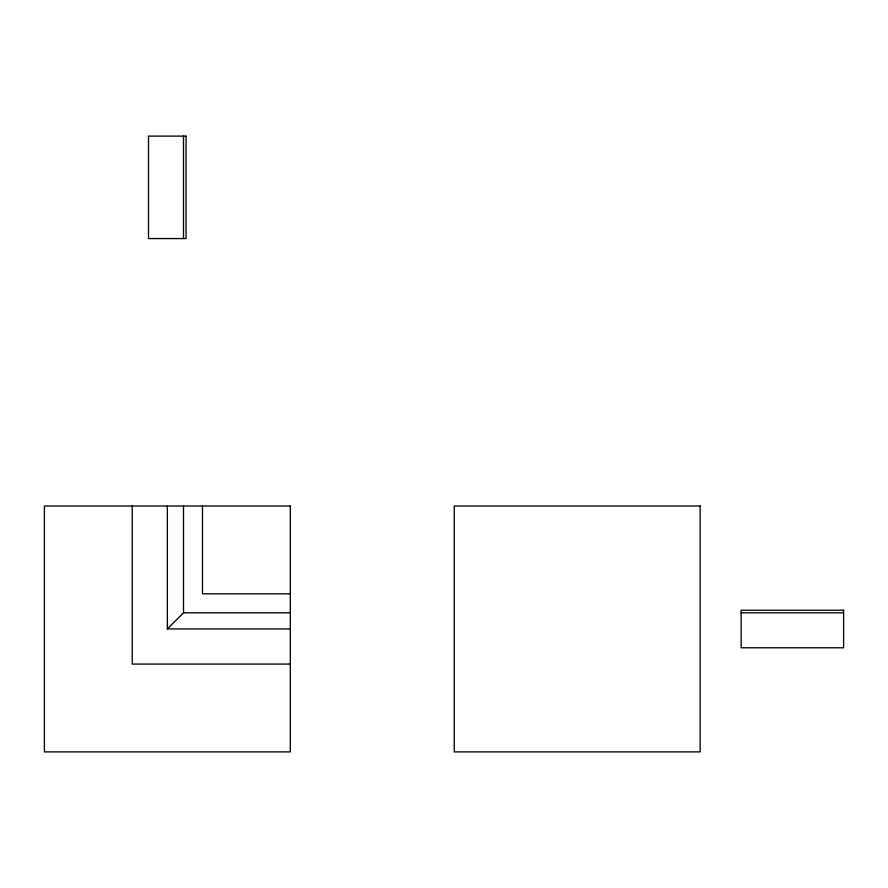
<?xml version="1.0" encoding="UTF-8"?>
<svg xmlns="http://www.w3.org/2000/svg" width="888" height="888" viewBox="0 0 888 888"><rect width="100%" height="100%" fill="white"/><g stroke="black" fill="none" stroke-linecap="round" stroke-linejoin="round"><path stroke-width="1.33" d="M290.309 628.948L167.355 628.948L183.505 612.798L290.309 612.798M290.309 593.817L202.486 593.817L202.486 505.994M741.136 612.798L843.6 612.798M290.309 664.069L132.223 664.069L132.223 505.994M183.505 136.108L183.505 238.561M183.505 505.994L183.505 612.798M167.355 505.994L167.355 628.948M186.058 136.108L148.507 136.108L148.507 238.561L186.058 238.561L186.058 136.108M290.309 505.994L44.4 505.994L44.4 751.892L290.309 751.892L290.309 505.994M700.155 505.994L454.245 505.994L454.245 751.892L700.155 751.892L700.155 505.994M843.6 610.234L741.136 610.234L741.136 647.785L843.6 647.785L843.6 610.234"/></g></svg>
